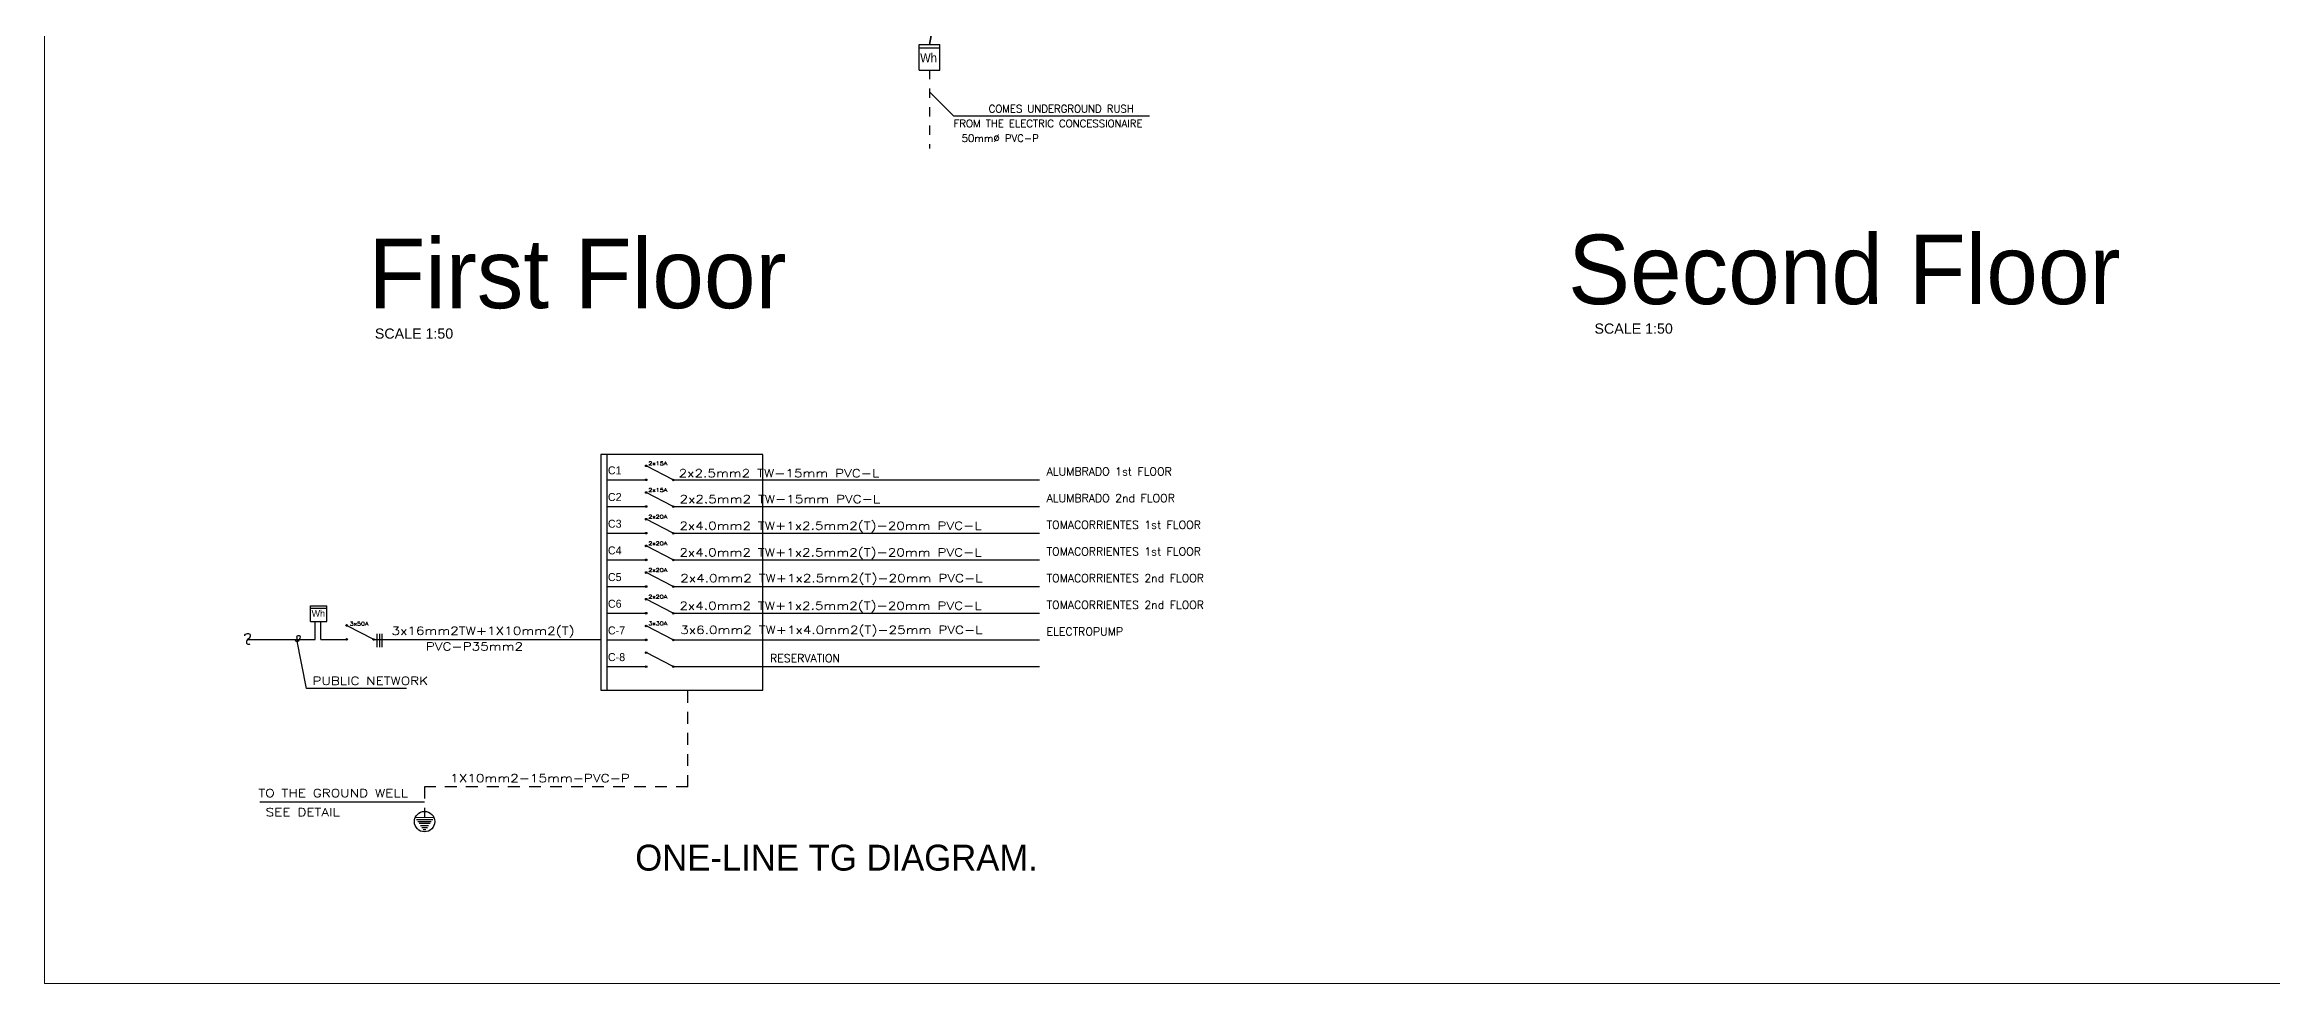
# Model space of a CAD drawing. Header units: millimetres. Extents: x -1414 to 2664, y 674 to 1517.
# Drawn here: x 1379.34 to 1403.39, y 746.39 to 756.53 of the extents above; entities that cross this region are included whole.
import ezdxf
from ezdxf.enums import TextEntityAlignment as Align

# ---------------------------------------------------------------- set-up
doc = ezdxf.new("R2010")
doc.units = ezdxf.units.MM
doc.header["$LTSCALE"] = 0.01
doc.linetypes.add('DASHED', pattern=[19.05, 12.7, -6.35])
doc.linetypes.add('DASHEDTINY', pattern=[2.8575, 1.905, -0.9525])
for name, color, linetype, lineweight in [('.01', 1, 'CONTINUOUS', 9), ('3', 3, 'CONTINUOUS', 5), ('IE-ALUMB.EMERG.', 3, 'CONTINUOUS', 35), ('MEMBRETE', 42, 'CONTINUOUS', 20), ('MOBILIARIO', 250, 'CONTINUOUS', 9)]:
    doc.layers.add(name, color=color, linetype=linetype, lineweight=lineweight)
for name, color, linetype in [('02', 2, 'CONTINUOUS'), ('04', 4, 'CONTINUOUS'), ('CASC', 1, 'CONTINUOUS'), ('COTA', 1, 'CONTINUOUS'), ('TEX1', 2, 'CONTINUOUS')]:
    doc.layers.add(name, color=color, linetype=linetype)
doc.styles.add('ARIAL-1', font='ARIAL-1')
doc.styles.add('F-1', font='F-1')
doc.styles.add('ROMANS', font='ROMANS')
doc.styles.add('SIMPLEX', font='SIMPLEX')
doc.styles.add('TEXTO', font='TEXTO')
doc.dimstyles.get("Standard").update_dxf_attribs({"dimscale": 0.05, "dimtxt": 1.8, "dimasz": 1, "dimexe": 1, "dimexo": 1, "dimgap": 0.9, "dimtad": 0, "dimtoh": 1, "dimzin": 4, "dimdsep": 46, "dimcen": 0.09, "dimclrd": 2, "dimclre": 1, "dimclrt": 3, "dimadec": 0, "dimazin": 0, "dimtfac": 1, "dimtdec": 4, "dimtofl": 0, "dimtmove": 0, "dimatfit": 3, "dimfxl": 0.05, "dimtolj": 1, "dimtzin": 0, "dimarcsym": 0})

msp = doc.modelspace()

# ---------------------------------------------------------------- linework, layer by layer
at = {"layer": '.01'}
msp.add_lwpolyline([(1419.241, 774.608), (1379.341, 774.608), (1379.341, 746.393), (1419.241, 746.393)], close=True, dxfattribs=at)
at = {"layer": '02', "color": 2, "linetype": 'CONTINUOUS'}
for p, q in [((1385.349, 752.102), (1385.349, 749.56)), ((1387.097, 749.56), (1387.097, 752.102)), ((1382.265, 750.107), (1382.265, 750.302)), ((1382.325, 750.107), (1382.325, 750.302)), ((1382.171, 749.579), (1382.067, 750.107)), ((1382.897, 750.107), (1382.611, 750.254)), ((1382.897, 750.107), (1385.349, 750.107)), ((1382.931, 750.167), (1382.931, 750.023)), ((1382.958, 750.167), (1382.958, 750.023)), ((1382.985, 750.167), (1382.985, 750.023)), ((1383.251, 749.579), (1382.171, 749.579)), ((1385.349, 749.56), (1387.097, 749.56)), ((1383.444, 748.349), (1381.665, 748.349))]:
    msp.add_line(p, q, dxfattribs=at)
at = {"layer": '02', "linetype": 'CONTINUOUS'}
for p, q in [((1387.097, 752.102), (1385.349, 752.102)), ((1385.414, 752.102), (1385.414, 749.56)), ((1386.124, 751.834), (1385.846, 751.977)), ((1386.124, 751.546), (1385.846, 751.689)), ((1386.124, 751.258), (1385.846, 751.401)), ((1386.124, 750.97), (1385.846, 751.113)), ((1386.124, 750.682), (1385.846, 750.825)), ((1386.124, 750.394), (1385.846, 750.537)), ((1386.124, 750.106), (1385.846, 750.249)), ((1386.124, 749.818), (1385.846, 749.961))]:
    msp.add_line(p, q, dxfattribs=at)
at = {"layer": '02'}
for p, q in [((1385.414, 751.83), (1385.83, 751.83)), ((1386.14, 751.83), (1390.086, 751.83)), ((1385.414, 751.542), (1385.83, 751.542)), ((1386.14, 751.542), (1390.086, 751.542)), ((1385.414, 751.254), (1385.83, 751.254)), ((1386.14, 751.254), (1390.086, 751.254)), ((1385.414, 750.966), (1385.83, 750.966)), ((1386.14, 750.966), (1390.086, 750.966)), ((1385.414, 750.678), (1385.83, 750.678)), ((1386.14, 750.678), (1390.086, 750.678)), ((1385.414, 750.39), (1385.83, 750.39)), ((1386.14, 750.39), (1390.086, 750.39)), ((1385.414, 750.102), (1385.83, 750.102)), ((1386.14, 750.102), (1390.086, 750.102)), ((1385.414, 749.814), (1385.83, 749.814)), ((1386.14, 749.814), (1390.086, 749.814))]:
    msp.add_line(p, q, dxfattribs=at)
at = {"layer": '02', "color": 2}
for p, q in [((1382.214, 750.468), (1382.391, 750.468)), ((1382.214, 750.302), (1382.214, 750.468)), ((1382.214, 750.446), (1382.391, 750.446)), ((1382.214, 750.302), (1382.391, 750.302)), ((1382.391, 750.302), (1382.391, 750.468)), ((1381.537, 750.107), (1382.265, 750.107)), ((1382.325, 750.107), (1382.595, 750.107)), ((1383.546, 748.183), (1383.343, 748.182)), ((1383.533, 748.161), (1383.357, 748.161)), ((1383.518, 748.139), (1383.372, 748.139)), ((1383.504, 748.118), (1383.386, 748.118)), ((1383.445, 748.251), (1383.445, 748.183)), ((1383.489, 748.096), (1383.401, 748.096)), ((1383.475, 748.074), (1383.415, 748.074)), ((1383.46, 748.053), (1383.43, 748.053))]:
    msp.add_line(p, q, dxfattribs=at)
at = {"layer": '02', "color": 2, "linetype": 'DASHED'}
for p, q in [((1386.289, 748.516), (1386.289, 749.56)), ((1386.289, 748.516), (1383.444, 748.516)), ((1383.444, 748.516), (1383.444, 748.251))]:
    msp.add_line(p, q, dxfattribs=at)
at = {"layer": '02', "linetype": 'CONTINUOUS'}
for centre in [(1385.838, 751.981), (1385.838, 751.83), (1386.131, 751.829), (1385.838, 751.693), (1385.838, 751.542), (1386.131, 751.541), (1385.838, 751.405), (1385.838, 751.254), (1385.838, 751.254), (1386.131, 751.253), (1385.838, 751.117), (1385.838, 750.966), (1385.838, 750.829), (1386.131, 750.965), (1385.838, 750.678), (1385.838, 750.541), (1386.131, 750.677), (1385.838, 750.39), (1386.131, 750.389), (1385.838, 750.253), (1385.838, 750.102), (1386.131, 750.101), (1385.838, 749.965), (1385.838, 749.814), (1386.131, 749.813)]:
    msp.add_circle(centre, 0.00866, dxfattribs=at)
at = {"layer": '02', "color": 2, "linetype": 'CONTINUOUS'}
for centre in [(1382.603, 750.258), (1382.603, 750.107), (1382.896, 750.106)]:
    msp.add_circle(centre, 0.00866, dxfattribs=at)
at = {"layer": '02', "color": 2}
msp.add_circle((1383.445, 748.14), 0.11, dxfattribs=at)
at = {"layer": '02', "color": 2, "linetype": 'CONTINUOUS'}
for points, knots in [([(1381.505, 750.147), (1381.496, 750.157), (1381.535, 750.18), (1381.565, 750.16), (1381.56, 750.12), (1381.523, 750.106), (1381.519, 750.052), (1381.552, 750.054), (1381.561, 750.061)], [0, 0, 0, 0, 0.0382142, 0.0686584, 0.0930547, 0.1422393, 0.1765772, 0.2095147, 0.2095147, 0.2095147, 0.2095147]), ([(1382.067, 750.107), (1382.076, 750.115), (1382.053, 750.149), (1382.105, 750.153), (1382.097, 750.113), (1382.069, 750.057), (1382.047, 750.102), (1382.049, 750.098)], [0, 0, 0, 0, 0.0363041, 0.0637407, 0.0901962, 0.1432848, 0.1548142, 0.1548142, 0.1548142, 0.1548142])]:
    msp.add_open_spline(points, degree=3, knots=knots, dxfattribs=at)
at = {"layer": '04'}
for p, q in [((1388.787, 756.529), (1389.01, 756.529)), ((1388.787, 756.254), (1388.787, 756.529)), ((1389.01, 756.254), (1389.01, 756.529)), ((1388.787, 756.493), (1389.01, 756.493)), ((1388.787, 756.254), (1389.01, 756.254))]:
    msp.add_line(p, q, dxfattribs=at)
at = {"layer": 'CASC', "color": 6, "linetype": 'DASHEDTINY'}
msp.add_line((1388.898, 756.254), (1388.898, 755.407), dxfattribs=at)
at = {"layer": 'IE-ALUMB.EMERG.', "color": 6, "linetype": 'ByBlock'}
msp.add_arc((1375.118, 759.011), 14.002, 349.7904, 15.454, dxfattribs=at)

# ---------------------------------------------------------------- texts
at = {"layer": '02'}
for s, style, p in [('C1', 'F-1', (1385.425, 751.889)), ('ALUMBRADO 1st FLOOR', 'SIMPLEX', (1390.162, 751.877)), ('C2', 'F-1', (1385.425, 751.601)), ('ALUMBRADO 2nd FLOOR', 'SIMPLEX', (1390.162, 751.589)), ('C3', 'F-1', (1385.425, 751.313)), ('TOMACORRIENTES 1st FLOOR', 'SIMPLEX', (1390.162, 751.301)), ('C4', 'F-1', (1385.425, 751.025)), ('TOMACORRIENTES 1st FLOOR', 'SIMPLEX', (1390.162, 751.013)), ('C5', 'F-1', (1385.425, 750.737)), ('TOMACORRIENTES 2nd FLOOR', 'SIMPLEX', (1390.162, 750.725)), ('C6', 'F-1', (1385.425, 750.449)), ('TOMACORRIENTES 2nd FLOOR', 'SIMPLEX', (1390.162, 750.437)), ('C-7', 'F-1', (1385.425, 750.161)), ('ELECTROPUMP', 'SIMPLEX', (1390.162, 750.149)), ('C-8', 'F-1', (1385.425, 749.873)), ('RESERVATION', 'SIMPLEX', (1387.176, 749.861))]:
    msp.add_text(s, height=0.0864, dxfattribs=dict(at, style=style)).set_placement(p)
at = {"layer": '02', "style": 'SIMPLEX', "width": 1.25}
for s, height, p in [('2x15A', 0.04, (1385.862, 751.988)), ('2x15A', 0.04, (1385.862, 751.7)), ('2x2.5mm2 TW-15mm PVC-L ', 0.0864, (1386.189, 751.858)), ('2x2.5mm2 TW-15mm PVC-L ', 0.0864, (1386.198, 751.579)), ('2x20A', 0.04, (1385.862, 751.412)), ('2x4.0mm2 TW+1x2.5mm2(T)-20mm PVC-L ', 0.0864, (1386.197, 751.292)), ('2x20A', 0.04, (1385.862, 751.124)), ('2x4.0mm2 TW+1x2.5mm2(T)-20mm PVC-L ', 0.0864, (1386.197, 751.004)), ('2x20A', 0.04, (1385.862, 750.836)), ('2x4.0mm2 TW+1x2.5mm2(T)-20mm PVC-L ', 0.0864, (1386.206, 750.725)), ('2x20A', 0.04, (1385.862, 750.548)), ('2x4.0mm2 TW+1x2.5mm2(T)-20mm PVC-L ', 0.0864, (1386.197, 750.428)), ('3x30A', 0.04, (1385.862, 750.26)), ('3x6.0mm2 TW+1x4.0mm2(T)-25mm PVC-L ', 0.0864, (1386.206, 750.167))]:
    msp.add_text(s, height=height, dxfattribs=at).set_placement(p)
at = {"layer": '02', "color": 2, "style": 'F-1'}
msp.add_text('Wh', height=0.072, dxfattribs=at).set_placement((1382.226, 750.352))
at = {"layer": '02', "color": 3, "style": 'SIMPLEX', "width": 1.25}
for s, height, p in [('3x50A', 0.04, (1382.636, 750.257)), ('3x16mm2TW+1X10mm2(T)', 0.0864, (1383.088, 750.157)), ('PVC-P35mm2', 0.0864, (1383.458, 749.988)), ('PUBLIC NETWORK', 0.086, (1382.235, 749.617)), ('1X10mm2-15mm-PVC-P', 0.0864, (1383.722, 748.566)), ('TO THE GROUND WELL', 0.08642, (1381.65, 748.405)), ('SEE DETAIL', 0.0864, (1381.729, 748.199))]:
    msp.add_text(s, height=height, dxfattribs=at).set_placement(p)
at = {"layer": '04', "style": 'F-1', "width": 0.9}
msp.add_text('Wh', height=0.1, dxfattribs=at).set_placement((1388.797, 756.336))
at = {"layer": '3', "style": 'F-1'}
msp.add_text('ONE-LINE TG DIAGRAM.', height=0.28, dxfattribs=at).set_placement((1385.72, 747.611))
at = {"layer": 'MEMBRETE', "color": 8, "char_height": 0.75, "attachment_point": 1, "style": 'TEXTO'}
for s, insert, width in [('First Floor', (1382.84, 754.433), 5.31279), ('Second Floor', (1395.793, 754.477), 6.39583)]:
    msp.add_mtext(s, dxfattribs=dict(at, insert=insert, width=width))
at = {"layer": 'MOBILIARIO', "color": 8, "style": 'ARIAL-1'}
for p in [(1383.754, 753.354), (1396.924, 753.408)]:
    msp.add_text('SCALE 1:50', height=0.11, dxfattribs=at).set_placement(p, align=Align.RIGHT)
at = {"layer": 'TEX1', "linetype": 'CONTINUOUS', "style": 'ROMANS'}
for s, p in [('COMES UNDERGROUND RUSH', (1391.103, 755.797)), ('FROM THE ELECTRIC CONCESSIONAIRE', (1391.198, 755.637)), ('50mm%%C PVC-P', (1390.078, 755.478))]:
    msp.add_text(s, height=0.08, dxfattribs=at).set_placement(p, align=Align.RIGHT)

# ---------------------------------------------------------------- leaders
at = {"layer": 'COTA'}
msp.add_leader([(1388.898, 756.018), (1389.156, 755.76), (1391.272, 755.76)], dimstyle='Standard', dxfattribs=at)

doc.saveas('drawing.dxf')
